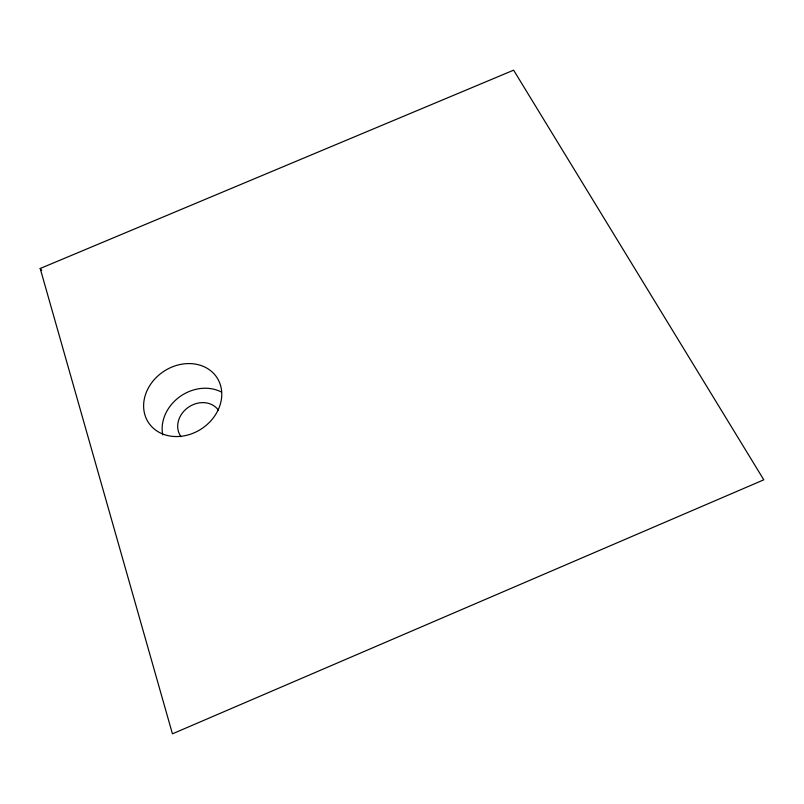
<?xml version="1.0" encoding="UTF-8"?>
<svg xmlns="http://www.w3.org/2000/svg" width="804" height="804" viewBox="0 0 804 804"><rect width="100%" height="100%" fill="white"/><g stroke="black" fill="none" stroke-linecap="round" stroke-linejoin="round"><path stroke-width="1.21" d="M40.2 268.496L513.625 70.169L763.8 479.817L172.438 733.831L40.2 268.496L41.728 270.425M181.031 436.662A22.894 19.477 -34 0 1 188.247 407.367A22.894 19.477 -34 0 1 218.487 410.331M162.72 434.894A39.255 33.396 -34 0 1 179.493 396.935A39.255 33.396 -34 0 1 221.251 391.96M177.855 436.532A40.964 34.371 -33.4 0 0 218.708 380.684A40.964 34.371 -33.4 0 0 151.544 382.965A40.964 34.371 -33.4 0 0 177.855 436.532"/></g></svg>
